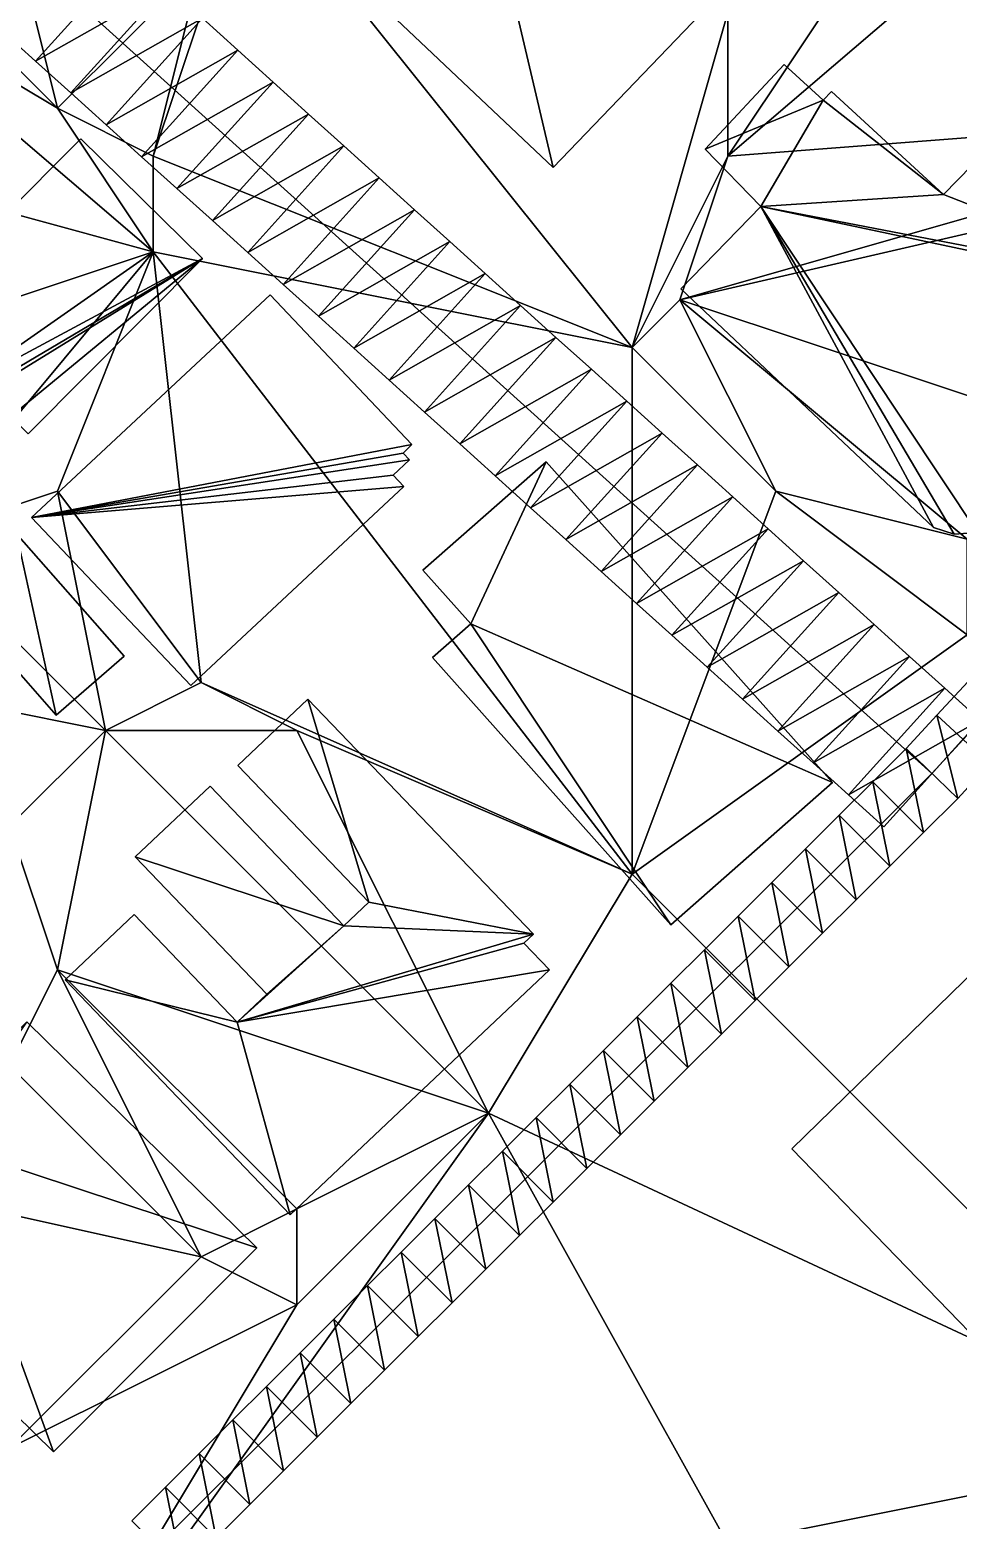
# Model space of a CAD drawing. Header units: metres. Extents: x -1103 to 901, y -902 to 905.
# Drawn here: x -899.2 to -860.4, y 111 to 173.3 of the extents above; entities that cross this region are included whole.
import ezdxf

# ---------------------------------------------------------------- set-up
doc = ezdxf.new("R2010")
doc.units = ezdxf.units.M
for name, color, linetype in [('OSM_BUILDING_FOOTPRINTS', 7, 'CONTINUOUS'), ('OSM_BUILDING_ROOFS', 1, 'CONTINUOUS'), ('OSM_BUILDING_WALLS', 8, 'CONTINUOUS'), ('OSM_ROAD_AXES', 2, 'CONTINUOUS'), ('OSM_ROAD_SURFACE', 9, 'CONTINUOUS'), ('OSM_TERRAIN', 3, 'CONTINUOUS')]:
    doc.layers.add(name, color=color, linetype=linetype)

msp = doc.modelspace()

# ---------------------------------------------------------------- linework, layer by layer
at = {"layer": 'OSM_BUILDING_FOOTPRINTS'}
for points in [[(-880.332, 190.86, 14.688), (-874.242, 197.219, 14.688), (-860.911, 184.612, 14.688), (-877.292, 167.525, 14.688), (-890.137, 179.679, 14.688), (-884.555, 185.507, 14.688), (-880.653, 181.814, 14.688), (-875.955, 186.724, 14.688), (-880.332, 190.86, 14.688)], [(-859.883, 172.613, 15.421), (-853.825, 179.293, 15.421), (-844.02, 170.125, 15.421), (-851.106, 162.527, 15.421), (-850.631, 162.085, 15.421), (-859.573, 152.275, 15.421), (-860.546, 152.198, 15.421), (-861.408, 152.485, 15.421), (-871.964, 162.449, 15.421), (-868.626, 165.9, 15.421), (-870.947, 168.289, 15.421), (-867.642, 171.828, 15.421), (-866.017, 170.335, 15.421), (-865.675, 170.7, 15.421), (-860.988, 166.398, 15.421), (-857.429, 170.047, 15.421), (-859.883, 172.613, 15.421)], [(-913.615, 152.075, 14.902), (-912.874, 151.346, 14.902), (-914.234, 149.985, 14.902), (-910.608, 146.413, 14.902), (-899.952, 157.119, 14.902), (-899.223, 156.4, 14.902), (-891.938, 163.721, 14.902), (-897.023, 168.72, 14.902), (-913.615, 152.075, 14.902)], [(-899.09, 152.905, 14.972), (-892.436, 145.883, 14.972), (-883.537, 154.188, 14.972), (-883.98, 154.664, 14.972), (-883.294, 155.305, 14.972), (-883.56, 155.593, 14.972), (-883.195, 155.947, 14.972), (-889.12, 162.206, 14.972), (-899.09, 152.905, 14.972)], [(-882.741, 150.694, 15.003), (-877.591, 155.228, 15.003), (-865.63, 141.825, 15.003), (-872.384, 135.875, 15.003), (-882.343, 147.044, 15.003), (-880.741, 148.46, 15.003), (-882.741, 150.694, 15.003)], [(-902.55, 149.764, 15.148), (-899.709, 152.219, 15.148), (-895.221, 147.099, 15.148), (-898.062, 144.644, 15.148), (-902.55, 149.764, 15.148)], [(-890.468, 142.532, 15.308), (-887.539, 145.308, 15.308), (-878.121, 135.488, 15.308), (-878.519, 135.112, 15.308), (-877.446, 133.995, 15.308), (-888.279, 123.754, 15.308), (-897.686, 133.574, 15.308), (-894.801, 136.306, 15.308), (-890.49, 131.805, 15.308), (-889.252, 132.977, 15.308), (-894.757, 138.717, 15.308), (-891.629, 141.669, 15.308), (-886.035, 135.841, 15.308), (-884.996, 136.826, 15.308), (-890.468, 142.532, 15.308)], [(-867.321, 126.508, 15.061), (-857.373, 136.229, 15.061), (-853.913, 136.019, 15.061), (-847.303, 143.052, 15.061), (-836.537, 133.177, 15.061), (-840.604, 128.676, 15.061), (-842.649, 130.534, 15.061), (-854.753, 118.711, 15.061), (-855.505, 118.922, 15.061), (-857.715, 116.599, 15.061), (-867.321, 126.508, 15.061)], [(-907.026, 122.548, 15.743), (-902.859, 126.739, 15.743), (-903.6, 127.469, 15.743), (-899.278, 131.816, 15.743), (-889.672, 122.371, 15.743), (-898.172, 113.845, 15.743), (-907.026, 122.548, 15.743)]]:
    msp.add_polyline3d(points, close=True, dxfattribs=at)
at = {"layer": 'OSM_BUILDING_ROOFS'}
for points in [[(-880.653, 181.814, 29.488), (-877.292, 167.525, 29.488), (-860.911, 184.612, 29.488)], [(-880.653, 181.814, 29.488), (-890.137, 179.679, 29.488), (-877.292, 167.525, 29.488)], [(-866.017, 170.335, 33.421), (-867.642, 171.828, 33.421), (-870.947, 168.289, 33.421)], [(-860.988, 166.398, 33.421), (-865.675, 170.7, 33.421), (-866.017, 170.335, 33.421)], [(-866.017, 170.335, 33.421), (-870.947, 168.289, 33.421), (-868.626, 165.9, 33.421)], [(-860.988, 166.398, 33.421), (-866.017, 170.335, 33.421), (-868.626, 165.9, 33.421)], [(-851.106, 162.527, 33.421), (-857.429, 170.047, 33.421), (-860.988, 166.398, 33.421)], [(-891.938, 163.721, 20.102), (-897.023, 168.72, 20.102), (-913.615, 152.075, 20.102)], [(-860.988, 166.398, 33.421), (-868.626, 165.9, 33.421), (-851.106, 162.527, 33.421)], [(-868.626, 165.9, 33.421), (-871.964, 162.449, 33.421), (-861.408, 152.485, 33.421)], [(-868.626, 165.9, 33.421), (-861.408, 152.485, 33.421), (-860.546, 152.198, 33.421)], [(-868.626, 165.9, 33.421), (-860.546, 152.198, 33.421), (-859.573, 152.275, 33.421)], [(-868.626, 165.9, 33.421), (-859.573, 152.275, 33.421), (-850.631, 162.085, 33.421)], [(-868.626, 165.9, 33.421), (-850.631, 162.085, 33.421), (-851.106, 162.527, 33.421)], [(-891.938, 163.721, 20.102), (-912.874, 151.346, 20.102), (-914.234, 149.985, 20.102)], [(-899.952, 157.119, 20.102), (-891.938, 163.721, 20.102), (-914.234, 149.985, 20.102)], [(-891.938, 163.721, 20.102), (-913.615, 152.075, 20.102), (-912.874, 151.346, 20.102)], [(-899.952, 157.119, 20.102), (-899.223, 156.4, 20.102), (-891.938, 163.721, 20.102)], [(-883.195, 155.947, 26.572), (-889.12, 162.206, 26.572), (-899.09, 152.905, 26.572)], [(-899.09, 152.905, 26.572), (-883.56, 155.593, 26.572), (-883.195, 155.947, 26.572)], [(-899.09, 152.905, 26.572), (-883.294, 155.305, 26.572), (-883.56, 155.593, 26.572)], [(-899.09, 152.905, 26.572), (-883.98, 154.664, 26.572), (-883.294, 155.305, 26.572)], [(-877.591, 155.228, 29.803), (-882.741, 150.694, 29.803), (-880.741, 148.46, 29.803)], [(-880.741, 148.46, 29.803), (-865.63, 141.825, 29.803), (-877.591, 155.228, 29.803)], [(-899.09, 152.905, 26.572), (-883.537, 154.188, 26.572), (-883.98, 154.664, 26.572)], [(-899.09, 152.905, 26.572), (-892.436, 145.883, 26.572), (-883.537, 154.188, 26.572)], [(-899.709, 152.219, 26.748), (-902.55, 149.764, 26.748), (-898.062, 144.644, 26.748)], [(-899.709, 152.219, 26.748), (-898.062, 144.644, 26.748), (-895.221, 147.099, 26.748)], [(-880.741, 148.46, 29.803), (-882.343, 147.044, 29.803), (-872.384, 135.875, 29.803)], [(-880.741, 148.46, 29.803), (-872.384, 135.875, 29.803), (-865.63, 141.825, 29.803)], [(-887.539, 145.308, 26.908), (-890.468, 142.532, 26.908), (-884.996, 136.826, 26.908)], [(-878.121, 135.488, 26.908), (-887.539, 145.308, 26.908), (-884.996, 136.826, 26.908)], [(-886.035, 135.841, 26.908), (-891.629, 141.669, 26.908), (-894.757, 138.717, 26.908)], [(-886.035, 135.841, 26.908), (-894.757, 138.717, 26.908), (-889.252, 132.977, 26.908)], [(-878.121, 135.488, 26.908), (-884.996, 136.826, 26.908), (-886.035, 135.841, 26.908)], [(-890.49, 131.805, 26.908), (-894.801, 136.306, 26.908), (-897.686, 133.574, 26.908)], [(-886.035, 135.841, 26.908), (-889.252, 132.977, 26.908), (-890.49, 131.805, 26.908)], [(-878.121, 135.488, 26.908), (-886.035, 135.841, 26.908), (-890.49, 131.805, 26.908)], [(-857.373, 136.229, 29.861), (-867.321, 126.508, 29.861), (-857.715, 116.599, 29.861)], [(-890.49, 131.805, 26.908), (-878.519, 135.112, 26.908), (-878.121, 135.488, 26.908)], [(-890.49, 131.805, 26.908), (-877.446, 133.995, 26.908), (-878.519, 135.112, 26.908)], [(-890.49, 131.805, 26.908), (-888.279, 123.754, 26.908), (-877.446, 133.995, 26.908)], [(-890.49, 131.805, 26.908), (-897.686, 133.574, 26.908), (-888.279, 123.754, 26.908)], [(-902.859, 126.739, 24.143), (-889.672, 122.371, 24.143), (-899.278, 131.816, 24.143)], [(-902.859, 126.739, 24.143), (-907.026, 122.548, 24.143), (-898.172, 113.845, 24.143)], [(-902.859, 126.739, 24.143), (-898.172, 113.845, 24.143), (-889.672, 122.371, 24.143)], [(-826.787, 125.635, 29.802), (-867.453, 95.2, 29.802), (-860.202, 87.602, 29.802)]]:
    msp.add_3dface(points, dxfattribs=at)
at = {"layer": 'OSM_BUILDING_WALLS'}
for points in [[(-877.292, 167.525, 14.688), (-860.911, 184.612, 14.688), (-860.911, 184.612, 29.488)], [(-877.292, 167.525, 14.688), (-860.911, 184.612, 29.488), (-877.292, 167.525, 29.488)], [(-890.137, 179.679, 14.688), (-877.292, 167.525, 14.688), (-877.292, 167.525, 29.488)], [(-890.137, 179.679, 14.688), (-877.292, 167.525, 29.488), (-890.137, 179.679, 29.488)], [(-867.642, 171.828, 15.421), (-870.947, 168.289, 15.421), (-870.947, 168.289, 33.421)], [(-867.642, 171.828, 15.421), (-870.947, 168.289, 33.421), (-867.642, 171.828, 33.421)], [(-866.017, 170.335, 15.421), (-867.642, 171.828, 15.421), (-867.642, 171.828, 33.421)], [(-866.017, 170.335, 15.421), (-867.642, 171.828, 33.421), (-866.017, 170.335, 33.421)], [(-865.675, 170.7, 15.421), (-866.017, 170.335, 15.421), (-866.017, 170.335, 33.421)], [(-865.675, 170.7, 15.421), (-866.017, 170.335, 33.421), (-865.675, 170.7, 33.421)], [(-860.988, 166.398, 15.421), (-865.675, 170.7, 15.421), (-865.675, 170.7, 33.421)], [(-860.988, 166.398, 15.421), (-865.675, 170.7, 33.421), (-860.988, 166.398, 33.421)], [(-857.429, 170.047, 15.421), (-860.988, 166.398, 15.421), (-860.988, 166.398, 33.421)], [(-857.429, 170.047, 15.421), (-860.988, 166.398, 33.421), (-857.429, 170.047, 33.421)], [(-897.023, 168.72, 14.902), (-913.615, 152.075, 14.902), (-913.615, 152.075, 20.102)], [(-897.023, 168.72, 14.902), (-913.615, 152.075, 20.102), (-897.023, 168.72, 20.102)], [(-891.938, 163.721, 14.902), (-897.023, 168.72, 14.902), (-897.023, 168.72, 20.102)], [(-891.938, 163.721, 14.902), (-897.023, 168.72, 20.102), (-891.938, 163.721, 20.102)], [(-870.947, 168.289, 15.421), (-868.626, 165.9, 15.421), (-868.626, 165.9, 33.421)], [(-870.947, 168.289, 15.421), (-868.626, 165.9, 33.421), (-870.947, 168.289, 33.421)], [(-868.626, 165.9, 15.421), (-871.964, 162.449, 15.421), (-871.964, 162.449, 33.421)], [(-868.626, 165.9, 15.421), (-871.964, 162.449, 33.421), (-868.626, 165.9, 33.421)], [(-899.223, 156.4, 14.902), (-891.938, 163.721, 14.902), (-891.938, 163.721, 20.102)], [(-899.223, 156.4, 14.902), (-891.938, 163.721, 20.102), (-899.223, 156.4, 20.102)], [(-889.12, 162.206, 14.972), (-899.09, 152.905, 14.972), (-899.09, 152.905, 26.572)], [(-889.12, 162.206, 14.972), (-899.09, 152.905, 26.572), (-889.12, 162.206, 26.572)], [(-883.195, 155.947, 14.972), (-889.12, 162.206, 14.972), (-889.12, 162.206, 26.572)], [(-883.195, 155.947, 14.972), (-889.12, 162.206, 26.572), (-883.195, 155.947, 26.572)], [(-871.964, 162.449, 15.421), (-861.408, 152.485, 15.421), (-861.408, 152.485, 33.421)], [(-871.964, 162.449, 15.421), (-861.408, 152.485, 33.421), (-871.964, 162.449, 33.421)], [(-883.56, 155.593, 14.972), (-883.195, 155.947, 14.972), (-883.195, 155.947, 26.572)], [(-883.56, 155.593, 14.972), (-883.195, 155.947, 26.572), (-883.56, 155.593, 26.572)], [(-883.98, 154.664, 14.972), (-883.294, 155.305, 14.972), (-883.294, 155.305, 26.572)], [(-883.98, 154.664, 14.972), (-883.294, 155.305, 26.572), (-883.98, 154.664, 26.572)], [(-883.294, 155.305, 14.972), (-883.56, 155.593, 14.972), (-883.56, 155.593, 26.572)], [(-883.294, 155.305, 14.972), (-883.56, 155.593, 26.572), (-883.294, 155.305, 26.572)], [(-877.591, 155.228, 15.003), (-882.741, 150.694, 15.003), (-882.741, 150.694, 29.803)], [(-877.591, 155.228, 15.003), (-882.741, 150.694, 29.803), (-877.591, 155.228, 29.803)], [(-865.63, 141.825, 15.003), (-877.591, 155.228, 15.003), (-877.591, 155.228, 29.803)], [(-865.63, 141.825, 15.003), (-877.591, 155.228, 29.803), (-865.63, 141.825, 29.803)], [(-883.537, 154.188, 14.972), (-883.98, 154.664, 14.972), (-883.98, 154.664, 26.572)], [(-883.537, 154.188, 14.972), (-883.98, 154.664, 26.572), (-883.537, 154.188, 26.572)], [(-892.436, 145.883, 14.972), (-883.537, 154.188, 14.972), (-883.537, 154.188, 26.572)], [(-892.436, 145.883, 14.972), (-883.537, 154.188, 26.572), (-892.436, 145.883, 26.572)], [(-899.09, 152.905, 14.972), (-892.436, 145.883, 14.972), (-892.436, 145.883, 26.572)], [(-899.09, 152.905, 14.972), (-892.436, 145.883, 26.572), (-899.09, 152.905, 26.572)], [(-895.221, 147.099, 15.148), (-899.709, 152.219, 15.148), (-899.709, 152.219, 26.748)], [(-895.221, 147.099, 15.148), (-899.709, 152.219, 26.748), (-895.221, 147.099, 26.748)], [(-861.408, 152.485, 15.421), (-860.546, 152.198, 15.421), (-860.546, 152.198, 33.421)], [(-861.408, 152.485, 15.421), (-860.546, 152.198, 33.421), (-861.408, 152.485, 33.421)], [(-860.546, 152.198, 15.421), (-859.573, 152.275, 15.421), (-859.573, 152.275, 33.421)], [(-860.546, 152.198, 15.421), (-859.573, 152.275, 33.421), (-860.546, 152.198, 33.421)], [(-882.741, 150.694, 15.003), (-880.741, 148.46, 15.003), (-880.741, 148.46, 29.803)], [(-882.741, 150.694, 15.003), (-880.741, 148.46, 29.803), (-882.741, 150.694, 29.803)], [(-902.55, 149.764, 15.148), (-898.062, 144.644, 15.148), (-898.062, 144.644, 26.748)], [(-902.55, 149.764, 15.148), (-898.062, 144.644, 26.748), (-902.55, 149.764, 26.748)], [(-880.741, 148.46, 15.003), (-882.343, 147.044, 15.003), (-882.343, 147.044, 29.803)], [(-880.741, 148.46, 15.003), (-882.343, 147.044, 29.803), (-880.741, 148.46, 29.803)], [(-898.062, 144.644, 15.148), (-895.221, 147.099, 15.148), (-895.221, 147.099, 26.748)], [(-898.062, 144.644, 15.148), (-895.221, 147.099, 26.748), (-898.062, 144.644, 26.748)], [(-882.343, 147.044, 15.003), (-872.384, 135.875, 15.003), (-872.384, 135.875, 29.803)], [(-882.343, 147.044, 15.003), (-872.384, 135.875, 29.803), (-882.343, 147.044, 29.803)], [(-887.539, 145.308, 15.308), (-890.468, 142.532, 15.308), (-890.468, 142.532, 26.908)], [(-887.539, 145.308, 15.308), (-890.468, 142.532, 26.908), (-887.539, 145.308, 26.908)], [(-878.121, 135.488, 15.308), (-887.539, 145.308, 15.308), (-887.539, 145.308, 26.908)], [(-878.121, 135.488, 15.308), (-887.539, 145.308, 26.908), (-878.121, 135.488, 26.908)], [(-890.468, 142.532, 15.308), (-884.996, 136.826, 15.308), (-884.996, 136.826, 26.908)], [(-890.468, 142.532, 15.308), (-884.996, 136.826, 26.908), (-890.468, 142.532, 26.908)], [(-891.629, 141.669, 15.308), (-894.757, 138.717, 15.308), (-894.757, 138.717, 26.908)], [(-891.629, 141.669, 15.308), (-894.757, 138.717, 26.908), (-891.629, 141.669, 26.908)], [(-886.035, 135.841, 15.308), (-891.629, 141.669, 15.308), (-891.629, 141.669, 26.908)], [(-886.035, 135.841, 15.308), (-891.629, 141.669, 26.908), (-886.035, 135.841, 26.908)], [(-872.384, 135.875, 15.003), (-865.63, 141.825, 15.003), (-865.63, 141.825, 29.803)], [(-872.384, 135.875, 15.003), (-865.63, 141.825, 29.803), (-872.384, 135.875, 29.803)], [(-894.757, 138.717, 15.308), (-889.252, 132.977, 15.308), (-889.252, 132.977, 26.908)], [(-894.757, 138.717, 15.308), (-889.252, 132.977, 26.908), (-894.757, 138.717, 26.908)], [(-884.996, 136.826, 15.308), (-886.035, 135.841, 15.308), (-886.035, 135.841, 26.908)], [(-884.996, 136.826, 15.308), (-886.035, 135.841, 26.908), (-884.996, 136.826, 26.908)], [(-894.801, 136.306, 15.308), (-897.686, 133.574, 15.308), (-897.686, 133.574, 26.908)], [(-894.801, 136.306, 15.308), (-897.686, 133.574, 26.908), (-894.801, 136.306, 26.908)], [(-890.49, 131.805, 15.308), (-894.801, 136.306, 15.308), (-894.801, 136.306, 26.908)], [(-890.49, 131.805, 15.308), (-894.801, 136.306, 26.908), (-890.49, 131.805, 26.908)], [(-857.373, 136.229, 15.061), (-867.321, 126.508, 15.061), (-867.321, 126.508, 29.861)], [(-857.373, 136.229, 15.061), (-867.321, 126.508, 29.861), (-857.373, 136.229, 29.861)], [(-878.519, 135.112, 15.308), (-878.121, 135.488, 15.308), (-878.121, 135.488, 26.908)], [(-878.519, 135.112, 15.308), (-878.121, 135.488, 26.908), (-878.519, 135.112, 26.908)], [(-877.446, 133.995, 15.308), (-878.519, 135.112, 15.308), (-878.519, 135.112, 26.908)], [(-877.446, 133.995, 15.308), (-878.519, 135.112, 26.908), (-877.446, 133.995, 26.908)], [(-888.279, 123.754, 15.308), (-877.446, 133.995, 15.308), (-877.446, 133.995, 26.908)], [(-888.279, 123.754, 15.308), (-877.446, 133.995, 26.908), (-888.279, 123.754, 26.908)], [(-897.686, 133.574, 15.308), (-888.279, 123.754, 15.308), (-888.279, 123.754, 26.908)], [(-897.686, 133.574, 15.308), (-888.279, 123.754, 26.908), (-897.686, 133.574, 26.908)], [(-889.252, 132.977, 15.308), (-890.49, 131.805, 15.308), (-890.49, 131.805, 26.908)], [(-889.252, 132.977, 15.308), (-890.49, 131.805, 26.908), (-889.252, 132.977, 26.908)], [(-889.672, 122.371, 15.743), (-899.278, 131.816, 15.743), (-899.278, 131.816, 24.143)], [(-889.672, 122.371, 15.743), (-899.278, 131.816, 24.143), (-889.672, 122.371, 24.143)], [(-867.321, 126.508, 15.061), (-857.715, 116.599, 15.061), (-857.715, 116.599, 29.861)], [(-867.321, 126.508, 15.061), (-857.715, 116.599, 29.861), (-867.321, 126.508, 29.861)], [(-826.787, 125.635, 15.002), (-867.453, 95.2, 15.002), (-867.453, 95.2, 29.802)], [(-826.787, 125.635, 15.002), (-867.453, 95.2, 29.802), (-826.787, 125.635, 29.802)], [(-907.026, 122.548, 15.743), (-898.172, 113.845, 15.743), (-898.172, 113.845, 24.143)], [(-907.026, 122.548, 15.743), (-898.172, 113.845, 24.143), (-907.026, 122.548, 24.143)], [(-898.172, 113.845, 15.743), (-889.672, 122.371, 15.743), (-889.672, 122.371, 24.143)], [(-898.172, 113.845, 15.743), (-889.672, 122.371, 24.143), (-898.172, 113.845, 24.143)]]:
    msp.add_3dface(points, dxfattribs=at)
at = {"layer": 'OSM_ROAD_AXES'}
for points in [[(-861.474, 142.201, 17.045), (-923.475, 198.202, 16.263), (-936.11, 210.024, 16.408)], [(-813.689, 192.863, 18.856), (-836.681, 169.108, 18.771), (-861.474, 142.201, 17.045), (-893.839, 109.908, 18.312), (-915.128, 88.331, 19.102), (-917.527, 85.368, 19.253), (-919.505, 82.547, 19.404), (-941.877, 51.704, 20.365), (-958.026, 29.408, 19.506), (-997.962, -25.091, 21.081), (-1053.064, -103.91, 17.163), (-1060.204, -123.263, 17.236), (-1061.296, -250.242, 21.914)]]:
    msp.add_polyline3d(points, dxfattribs=at)
at = {"layer": 'OSM_ROAD_SURFACE'}
for points in [[(-894.892, 176.428, 16.549), (-900.39, 173.309, 16.634), (-898.914, 171.975, 16.714)], [(-893.416, 175.095, 16.609), (-894.892, 176.428, 16.549), (-898.914, 171.975, 16.714)], [(-893.416, 175.095, 16.609), (-898.914, 171.975, 16.714), (-897.438, 170.642, 16.781)], [(-891.94, 173.761, 16.814), (-893.416, 175.095, 16.609), (-897.438, 170.642, 16.781)], [(-891.94, 173.761, 16.814), (-897.438, 170.642, 16.781), (-895.962, 169.309, 16.802)], [(-890.464, 172.428, 16.84), (-891.94, 173.761, 16.814), (-895.962, 169.309, 16.802)], [(-890.464, 172.428, 16.84), (-895.962, 169.309, 16.802), (-894.486, 167.975, 16.845)], [(-888.988, 171.094, 16.866), (-890.464, 172.428, 16.84), (-894.486, 167.975, 16.845)], [(-888.988, 171.094, 16.866), (-894.486, 167.975, 16.845), (-893.009, 166.642, 16.942)], [(-887.511, 169.761, 16.893), (-888.988, 171.094, 16.866), (-893.009, 166.642, 16.942)], [(-887.511, 169.761, 16.893), (-893.009, 166.642, 16.942), (-891.533, 165.308, 17.052)], [(-886.035, 168.428, 16.919), (-887.511, 169.761, 16.893), (-891.533, 165.308, 17.052)], [(-886.035, 168.428, 16.919), (-891.533, 165.308, 17.052), (-890.057, 163.975, 17.162)], [(-884.559, 167.094, 16.945), (-886.035, 168.428, 16.919), (-890.057, 163.975, 17.162)], [(-884.559, 167.094, 16.945), (-890.057, 163.975, 17.162), (-888.581, 162.642, 17.238)], [(-883.083, 165.761, 16.971), (-884.559, 167.094, 16.945), (-888.581, 162.642, 17.238)], [(-883.083, 165.761, 16.971), (-888.581, 162.642, 17.238), (-887.104, 161.308, 17.223)], [(-881.606, 164.428, 16.998), (-883.083, 165.761, 16.971), (-887.104, 161.308, 17.223)], [(-881.606, 164.428, 16.998), (-887.104, 161.308, 17.223), (-885.628, 159.975, 17.208)], [(-880.13, 163.094, 17.024), (-881.606, 164.428, 16.998), (-885.628, 159.975, 17.208)], [(-880.13, 163.094, 17.024), (-885.628, 159.975, 17.208), (-884.152, 158.642, 17.193)], [(-878.654, 161.761, 17.061), (-880.13, 163.094, 17.024), (-884.152, 158.642, 17.193)], [(-878.654, 161.761, 17.061), (-884.152, 158.642, 17.193), (-882.676, 157.308, 17.178)], [(-877.178, 160.427, 17.146), (-878.654, 161.761, 17.061), (-882.676, 157.308, 17.178)], [(-877.178, 160.427, 17.146), (-882.676, 157.308, 17.178), (-881.199, 155.975, 17.162)], [(-875.702, 159.094, 17.131), (-877.178, 160.427, 17.146), (-881.199, 155.975, 17.162)], [(-875.702, 159.094, 17.131), (-881.199, 155.975, 17.162), (-879.723, 154.641, 17.147)], [(-874.225, 157.761, 17.116), (-875.702, 159.094, 17.131), (-879.723, 154.641, 17.147)], [(-874.225, 157.761, 17.116), (-879.723, 154.641, 17.147), (-878.247, 153.308, 17.132)], [(-872.749, 156.427, 17.113), (-874.225, 157.761, 17.116), (-878.247, 153.308, 17.132)], [(-872.749, 156.427, 17.113), (-878.247, 153.308, 17.132), (-876.771, 151.975, 17.117)], [(-871.273, 155.094, 17.113), (-872.749, 156.427, 17.113), (-876.771, 151.975, 17.117)], [(-871.273, 155.094, 17.113), (-876.771, 151.975, 17.117), (-875.295, 150.641, 17.102)], [(-869.797, 153.761, 17.112), (-871.273, 155.094, 17.113), (-875.295, 150.641, 17.102)], [(-869.797, 153.761, 17.112), (-875.295, 150.641, 17.102), (-873.818, 149.308, 17.089)], [(-868.32, 152.427, 17.112), (-869.797, 153.761, 17.112), (-873.818, 149.308, 17.089)], [(-868.32, 152.427, 17.112), (-873.818, 149.308, 17.089), (-872.342, 147.975, 17.088)], [(-866.844, 151.094, 17.11), (-868.32, 152.427, 17.112), (-872.342, 147.975, 17.088)], [(-866.844, 151.094, 17.11), (-872.342, 147.975, 17.088), (-870.866, 146.641, 17.088)], [(-865.368, 149.76, 17.108), (-866.844, 151.094, 17.11), (-870.866, 146.641, 17.088)], [(-865.368, 149.76, 17.108), (-870.866, 146.641, 17.088), (-869.39, 145.308, 17.086)], [(-863.892, 148.427, 17.106), (-865.368, 149.76, 17.108), (-869.39, 145.308, 17.086)], [(-863.892, 148.427, 17.106), (-869.39, 145.308, 17.086), (-867.913, 143.974, 17.084)], [(-862.416, 147.094, 17.105), (-863.892, 148.427, 17.106), (-867.913, 143.974, 17.084)], [(-862.416, 147.094, 17.105), (-867.913, 143.974, 17.084), (-866.437, 142.641, 17.083)], [(-860.939, 145.76, 17.104), (-862.416, 147.094, 17.105), (-866.437, 142.641, 17.083)], [(-860.939, 145.76, 17.104), (-866.437, 142.641, 17.083), (-864.961, 141.308, 17.084)], [(-859.463, 144.427, 17.105), (-860.939, 145.76, 17.104), (-864.961, 141.308, 17.084)], [(-859.967, 146.049, 17.108), (-861.272, 144.633, 17.101), (-859.066, 142.6, 17.102)], [(-861.272, 144.633, 17.101), (-862.555, 143.24, 17.094), (-860.393, 141.161, 17.095)], [(-861.272, 144.633, 17.101), (-860.393, 141.161, 17.095), (-859.066, 142.6, 17.102)], [(-859.463, 144.427, 17.105), (-864.961, 141.308, 17.084), (-863.485, 139.974, 17.084)], [(-862.555, 143.24, 17.094), (-863.941, 141.858, 17.088), (-861.822, 139.735, 17.088)], [(-862.555, 143.24, 17.094), (-861.822, 139.735, 17.088), (-860.393, 141.161, 17.095)], [(-863.941, 141.858, 17.088), (-865.348, 140.454, 17.081), (-863.229, 138.331, 17.081)], [(-863.941, 141.858, 17.088), (-863.229, 138.331, 17.081), (-861.822, 139.735, 17.088)], [(-865.348, 140.454, 17.081), (-866.755, 139.05, 17.074), (-864.636, 136.927, 17.074)], [(-865.348, 140.454, 17.081), (-864.636, 136.927, 17.074), (-863.229, 138.331, 17.081)], [(-866.755, 139.05, 17.074), (-868.162, 137.646, 17.067), (-866.043, 135.523, 17.067)], [(-866.755, 139.05, 17.074), (-866.043, 135.523, 17.067), (-864.636, 136.927, 17.074)], [(-868.162, 137.646, 17.067), (-869.569, 136.242, 17.06), (-867.45, 134.119, 17.061)], [(-868.162, 137.646, 17.067), (-867.45, 134.119, 17.061), (-866.043, 135.523, 17.067)], [(-869.569, 136.242, 17.06), (-870.976, 134.838, 17.057), (-868.857, 132.715, 17.058)], [(-869.569, 136.242, 17.06), (-868.857, 132.715, 17.058), (-867.45, 134.119, 17.061)], [(-870.976, 134.838, 17.057), (-872.384, 133.434, 17.131), (-870.265, 131.311, 17.132)], [(-870.976, 134.838, 17.057), (-870.265, 131.311, 17.132), (-868.857, 132.715, 17.058)], [(-872.384, 133.434, 17.131), (-873.791, 132.03, 17.205), (-871.672, 129.907, 17.205)], [(-872.384, 133.434, 17.131), (-871.672, 129.907, 17.205), (-870.265, 131.311, 17.132)], [(-873.791, 132.03, 17.205), (-875.198, 130.626, 17.279), (-873.079, 128.502, 17.279)], [(-873.791, 132.03, 17.205), (-873.079, 128.502, 17.279), (-871.672, 129.907, 17.205)], [(-875.198, 130.626, 17.279), (-876.605, 129.222, 17.352), (-874.486, 127.098, 17.353)], [(-875.198, 130.626, 17.279), (-874.486, 127.098, 17.353), (-873.079, 128.502, 17.279)], [(-876.605, 129.222, 17.352), (-878.012, 127.818, 17.426), (-875.893, 125.694, 17.433)], [(-876.605, 129.222, 17.352), (-875.893, 125.694, 17.433), (-874.486, 127.098, 17.353)], [(-878.012, 127.818, 17.426), (-879.419, 126.414, 17.516), (-877.3, 124.29, 17.539)], [(-878.012, 127.818, 17.426), (-877.3, 124.29, 17.539), (-875.893, 125.694, 17.433)], [(-879.419, 126.414, 17.516), (-880.827, 125.01, 17.589), (-878.708, 122.886, 17.622)], [(-879.419, 126.414, 17.516), (-878.708, 122.886, 17.622), (-877.3, 124.29, 17.539)], [(-880.827, 125.01, 17.589), (-882.234, 123.606, 17.662), (-880.115, 121.482, 17.695)], [(-880.827, 125.01, 17.589), (-880.115, 121.482, 17.695), (-878.708, 122.886, 17.622)], [(-882.234, 123.606, 17.662), (-883.641, 122.202, 17.735), (-881.522, 120.078, 17.768)], [(-882.234, 123.606, 17.662), (-881.522, 120.078, 17.768), (-880.115, 121.482, 17.695)], [(-883.641, 122.202, 17.735), (-885.048, 120.798, 17.808), (-882.929, 118.674, 17.841)], [(-883.641, 122.202, 17.735), (-882.929, 118.674, 17.841), (-881.522, 120.078, 17.768)], [(-885.048, 120.798, 17.808), (-886.455, 119.394, 17.89), (-884.336, 117.27, 17.914)], [(-885.048, 120.798, 17.808), (-884.336, 117.27, 17.914), (-882.929, 118.674, 17.841)], [(-886.455, 119.394, 17.89), (-887.862, 117.99, 17.975), (-885.743, 115.866, 17.987)], [(-886.455, 119.394, 17.89), (-885.743, 115.866, 17.987), (-884.336, 117.27, 17.914)], [(-887.862, 117.99, 17.975), (-889.27, 116.586, 18.059), (-887.151, 114.462, 18.06)], [(-887.862, 117.99, 17.975), (-887.151, 114.462, 18.06), (-885.743, 115.866, 17.987)], [(-889.27, 116.586, 18.059), (-890.677, 115.182, 18.144), (-888.558, 113.058, 18.133)], [(-889.27, 116.586, 18.059), (-888.558, 113.058, 18.133), (-887.151, 114.462, 18.06)], [(-890.677, 115.182, 18.144), (-892.084, 113.778, 18.213), (-889.965, 111.654, 18.206)], [(-890.677, 115.182, 18.144), (-889.965, 111.654, 18.206), (-888.558, 113.058, 18.133)], [(-892.084, 113.778, 18.213), (-893.491, 112.374, 18.272), (-891.372, 110.25, 18.279)], [(-892.084, 113.778, 18.213), (-891.372, 110.25, 18.279), (-889.965, 111.654, 18.206)], [(-893.491, 112.374, 18.272), (-894.902, 110.966, 18.331), (-892.775, 108.85, 18.352)], [(-893.491, 112.374, 18.272), (-892.775, 108.85, 18.352), (-891.372, 110.25, 18.279)]]:
    msp.add_3dface(points, dxfattribs=at)
at = {"layer": 'OSM_TERRAIN'}
for points in [[(-906, 178, 16.294), (-898, 170, 16.756), (-902, 186, 16.079)], [(-898, 170, 16.756), (-892, 176, 16.525), (-902, 186, 16.079)], [(-870, 174, 16.927), (-870, 168, 17.547), (-858, 186, 17.53)], [(-870, 168, 17.547), (-856, 180, 17.601), (-858, 186, 17.53)], [(-894, 168, 16.765), (-874, 160, 17.071), (-890, 180, 16.759)], [(-894, 168, 16.765), (-890, 180, 16.759), (-892, 176, 16.525)], [(-874, 160, 17.071), (-870, 174, 16.927), (-890, 180, 16.759)], [(-870, 168, 17.547), (-844, 170, 17.569), (-856, 180, 17.601)], [(-908, 176, 17.104), (-898, 170, 16.756), (-906, 178, 16.294)], [(-916, 170, 17.223), (-894, 164, 17.233), (-908, 176, 17.104)], [(-894, 164, 17.233), (-898, 170, 16.756), (-908, 176, 17.104)], [(-898, 170, 16.756), (-894, 168, 16.765), (-892, 176, 16.525)], [(-870, 168, 17.547), (-870, 174, 16.927), (-874, 160, 17.071)], [(-918, 156, 17.385), (-894, 164, 17.233), (-916, 170, 17.223)], [(-894, 164, 17.233), (-894, 168, 16.765), (-898, 170, 16.756)], [(-870, 168, 17.547), (-872, 162, 17.502), (-844, 170, 17.569)], [(-872, 162, 17.502), (-846, 168, 17.547), (-844, 170, 17.569)], [(-894, 164, 17.233), (-874, 160, 17.071), (-894, 168, 16.765)], [(-874, 160, 17.071), (-872, 162, 17.502), (-870, 168, 17.547)], [(-872, 162, 17.502), (-854, 156, 17.509), (-846, 168, 17.547)], [(-914, 150, 17.288), (-894, 164, 17.233), (-918, 156, 17.385)], [(-914, 150, 17.288), (-904, 152, 17.377), (-894, 164, 17.233)], [(-904, 152, 17.377), (-898, 154, 17.039), (-894, 164, 17.233)], [(-892, 146, 17.045), (-894, 164, 17.233), (-898, 154, 17.039)], [(-892, 146, 17.045), (-874, 138, 17.004), (-894, 164, 17.233)], [(-894, 164, 17.233), (-874, 138, 17.004), (-874, 160, 17.071)], [(-868, 154, 17.067), (-872, 162, 17.502), (-874, 160, 17.071)], [(-868, 154, 17.067), (-860, 152, 17.525), (-872, 162, 17.502)], [(-860, 152, 17.525), (-854, 156, 17.509), (-872, 162, 17.502)], [(-874, 138, 17.004), (-868, 154, 17.067), (-874, 160, 17.071)], [(-896, 144, 17.424), (-898, 154, 17.039), (-904, 152, 17.377)], [(-896, 144, 17.424), (-892, 146, 17.045), (-898, 154, 17.039)], [(-874, 138, 17.004), (-860, 148, 17.062), (-868, 154, 17.067)], [(-860, 148, 17.062), (-860, 152, 17.525), (-868, 154, 17.067)], [(-906, 146, 17.859), (-896, 144, 17.424), (-904, 152, 17.377)], [(-850, 114, 17.006), (-860, 148, 17.062), (-874, 138, 17.004)], [(-900, 140, 17.907), (-896, 144, 17.424), (-906, 146, 17.859)], [(-896, 144, 17.424), (-888, 144, 17.409), (-892, 146, 17.045)], [(-888, 144, 17.409), (-874, 138, 17.004), (-892, 146, 17.045)], [(-898, 134, 17.473), (-896, 144, 17.424), (-900, 140, 17.907)], [(-898, 134, 17.473), (-880, 128, 17.423), (-896, 144, 17.424)], [(-880, 128, 17.423), (-888, 144, 17.409), (-896, 144, 17.424)], [(-880, 128, 17.423), (-874, 138, 17.004), (-888, 144, 17.409)], [(-900, 130, 18.077), (-898, 134, 17.473), (-900, 140, 17.907)], [(-880, 128, 17.423), (-850, 114, 17.006), (-874, 138, 17.004)], [(-892, 122, 18.06), (-898, 134, 17.473), (-900, 130, 18.077)], [(-888, 124, 17.411), (-898, 134, 17.473), (-892, 122, 18.06)], [(-888, 124, 17.411), (-880, 128, 17.423), (-898, 134, 17.473)], [(-910, 126, 18.018), (-892, 122, 18.06), (-900, 130, 18.077)], [(-888, 120, 17.905), (-900, 100, 18.732), (-880, 128, 17.423)], [(-900, 100, 18.732), (-870, 110, 17.848), (-880, 128, 17.423)], [(-888, 120, 17.905), (-880, 128, 17.423), (-888, 124, 17.411)], [(-870, 110, 17.848), (-850, 114, 17.006), (-880, 128, 17.423)], [(-892, 122, 18.06), (-910, 126, 18.018), (-900, 114, 18.166)], [(-892, 122, 18.06), (-888, 120, 17.905), (-888, 124, 17.411)], [(-900, 114, 18.166), (-888, 120, 17.905), (-892, 122, 18.06)], [(-900, 100, 18.732), (-888, 120, 17.905), (-900, 114, 18.166)], [(-862, 104, 17.492), (-850, 114, 17.006), (-870, 110, 17.848)], [(-866, 94, 17.017), (-858, 82, 17.115), (-850, 114, 17.006)], [(-862, 104, 17.492), (-866, 94, 17.017), (-850, 114, 17.006)]]:
    msp.add_3dface(points, dxfattribs=at)

doc.saveas('drawing.dxf')
